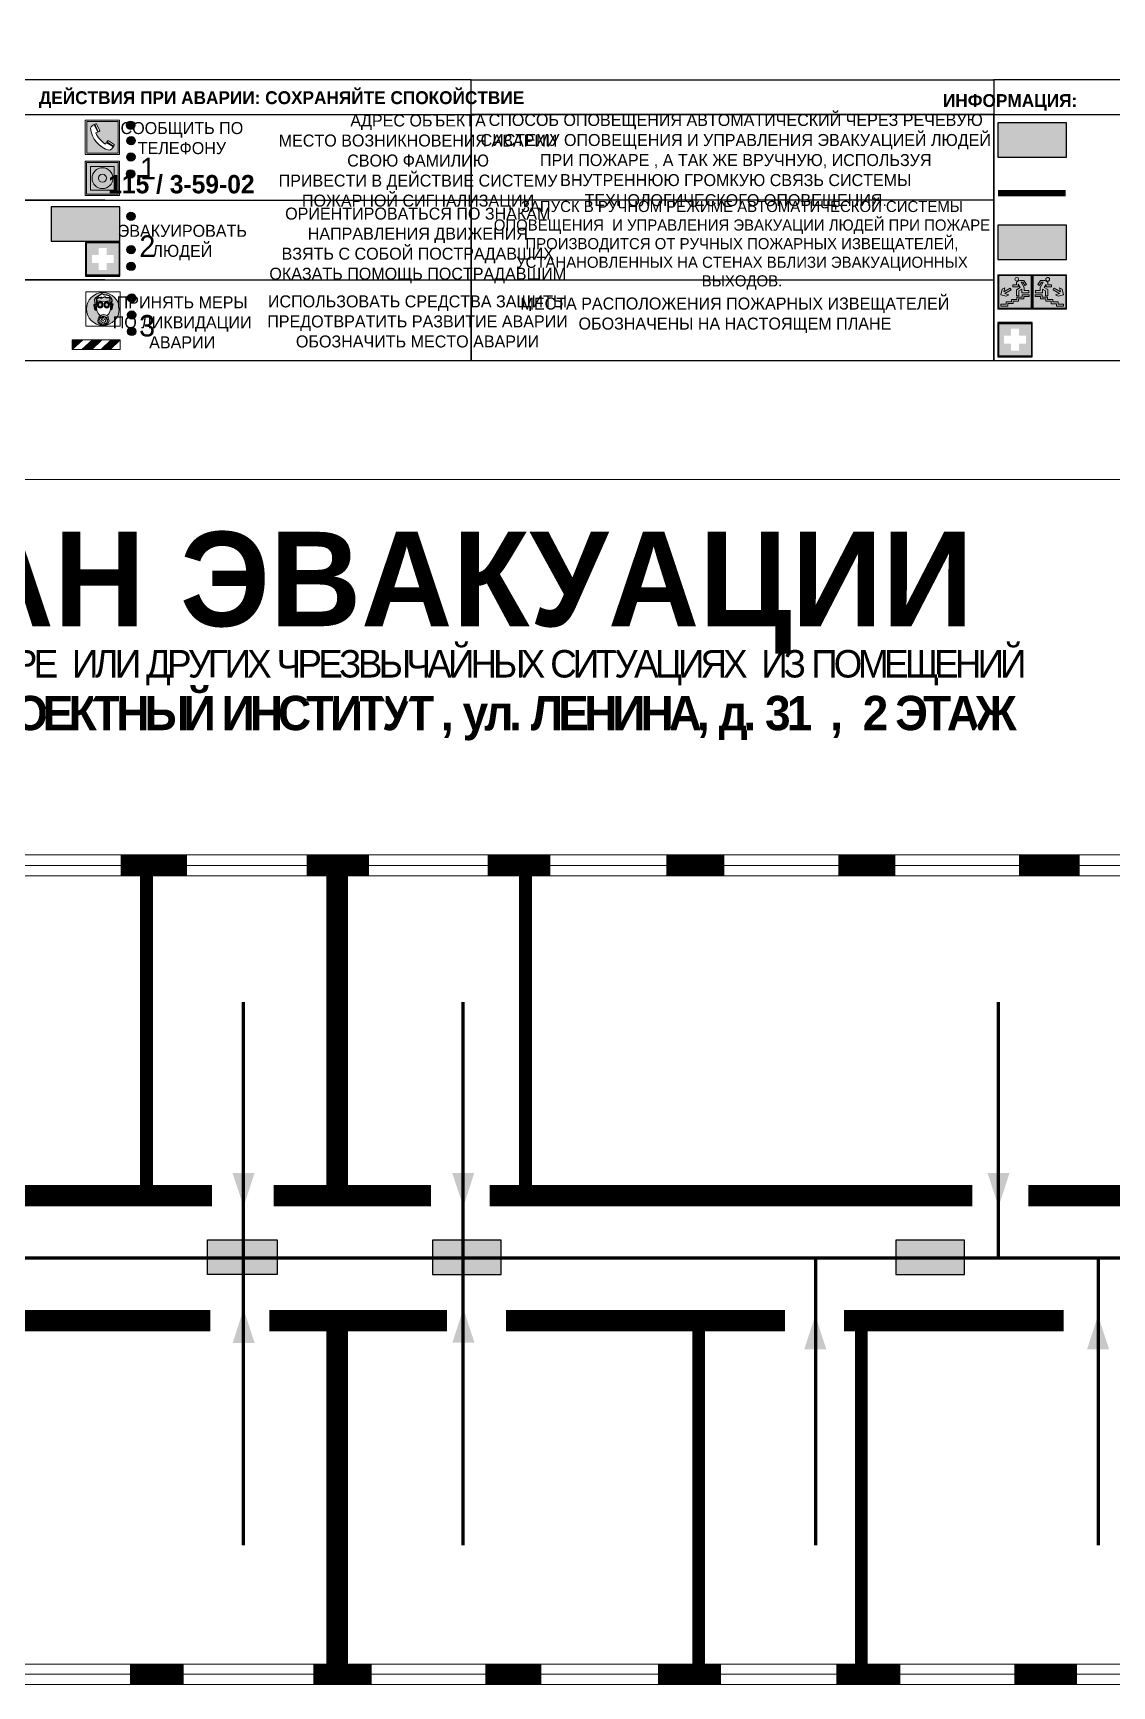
# Model space of a CAD drawing. Header units: millimetres. Extents: x 13114 to 67229, y 22859 to 38520.
# Drawn here: x 25800.1 to 26051.4, y 35669.5 to 36054.6 of the extents above; entities that cross this region are included whole.
import ezdxf

# ---------------------------------------------------------------- set-up
doc = ezdxf.new("R2010")
doc.units = ezdxf.units.MM
doc.layers.add('План_Штампы', color=7, linetype='Continuous')
doc.styles.add('обычный', font='arial.ttf')

# ---------------------------------------------------------------- blocks, each defined once
blk = doc.blocks.new('A$C32E8229D')
at = {"true_color": 0xffffff}
blk.add_hatch(color=7, dxfattribs=at).paths.add_polyline_path([(0, 0), (0, -8), (16, -8), (16, 0)])
h = blk.add_hatch(color=126)
h.paths.add_polyline_path([(0.2, -0.2), (15.8, -0.2), (15.8, -7.8), (0.2, -7.8)])
h.paths.add_polyline_path([(13.49, -2.05), (12.08, -2.05), (11.37, -2.63, 0.162397), (11.29, -2.84), (11.29, -3.63), (10.35, -3.63), (10.35, -4.05), (11.68, -4.05), (11.68, -3.48), (12.26, -4.28), (11.29, -5.1), (11.29, -6.78), (11.85, -6.78), (11.85, -5.44), (12.8, -4.64), (12.8, -5.94), (14.46, -5.94), (14.46, -5.39), (13.45, -5.39), (13.45, -3.97), (12.46, -2.59), (13.15, -2.59), (13.69, -3.34), (14.18, -3)], flags=16)
h.paths.add_polyline_path([(10.74, -1.82, 1), (11.8, -1.82, 1)], flags=16)
h.paths.add_polyline_path([(9.39, -3.59), (5.99, -3.59), (6.56, -3.03), (5.91, -3.03), (5.1, -3.83), (5.91, -4.64), (6.56, -4.64), (5.99, -4.09), (9.39, -4.09)], flags=16)
h.paths.add_polyline_path([(4.29, -1.08), (1.72, -1.08), (1.72, -6.6), (4.29, -6.6)], flags=16)
at = {"color": 126}
blk.add_lwpolyline([(16, -8), (0, -8), (0, 0), (16, 0)], close=True, dxfattribs=at)
blk = doc.blocks.new('A$C38D26F80')
h = blk.add_hatch(color=5)
h.dxf.hatch_style = 1
h.paths.add_polyline_path([(-8.77, -4.48, 1), (-0.19, -4.48, 1)])
h.paths.add_polyline_path([(-6.75, -3.58), (-6.75, -3.31), (-6.62, -3.22), (-6.5, -3.22), (-6.42, -3.3), (-6.39, -3.28), (-6.59, -2.23), (-6.59, -2.01), (-6.38, -1.58), (-4.76, -0.4), (-4.13, -0.79, -0.362848), (-2.1, -2.1, -0.201049), (-2.17, -2.48, 0.085434), (-2.26, -3.13), (-1.9, -3.16), (-2.25, -4.7), (-2.4, -4.59), (-2.43, -4.34), (-2.36, -4.34), (-2.14, -3.34), (-2.47, -3.42), (-2.58, -1.95), (-2.77, -1.58), (-3.58, -1.52), (-3.92, -1.26), (-5.05, -1.73), (-4.87, -1.39), (-5.41, -1.6), (-5.41, -1.46), (-6.13, -1.87), (-6.18, -3.5), (-6.56, -3.47), (-6.37, -4.59), (-6.16, -4.43), (-6.16, -4.66), (-6.36, -4.79), (-6.37, -4.8), (-6.51, -4.76)], flags=16)
h.paths.add_polyline_path([(-6.51, -4.76), (-6.36, -4.79), (-6.37, -4.8)], flags=0)
h.paths.add_polyline_path([(-5.92, -2.34, 0.089508), (-2.67, -2.35), (-2.48, -3.88, -0.268602), (-3.4, -6.18, 0.262449), (-5.2, -6.18, -0.268602), (-6.11, -3.88)], flags=16)
edge = h.paths.add_edge_path(flags=16)
edge.add_ellipse((-5.19, -3.41), major_axis=(0, 0.842), ratio=0.848992, start_angle=0, end_angle=360)
edge = h.paths.add_edge_path(flags=0)
edge.add_ellipse((-5.19, -3.39), major_axis=(0, 0.665), ratio=0.853798, start_angle=0, end_angle=360)
edge = h.paths.add_edge_path(flags=0)
edge.add_ellipse((-5.19, -3.4), major_axis=(0, 0.528), ratio=0.864094, start_angle=0, end_angle=360)
edge = h.paths.add_edge_path(flags=16)
edge.add_ellipse((-3.47, -3.4), major_axis=(0, 0.842), ratio=0.848992, start_angle=0, end_angle=360)
h.paths.add_polyline_path([(-3.13, -6.45), (-3.13, -6.84, 0.383174), (-5.57, -6.85), (-5.57, -6.49, -0.369952)], flags=16)
edge = h.paths.add_edge_path(flags=0)
edge.add_ellipse((-3.47, -3.39), major_axis=(0, 0.665), ratio=0.853798, start_angle=0, end_angle=360)
edge = h.paths.add_edge_path(flags=0)
edge.add_ellipse((-3.47, -3.4), major_axis=(0, 0.528), ratio=0.864094, start_angle=0, end_angle=360)
edge = h.paths.add_edge_path(flags=16)
edge.add_ellipse((-4.34, -7.57), major_axis=(-1.48, 0), ratio=0.744955, start_angle=0, end_angle=360)
h.paths.add_polyline_path([(-5.01, -6.85, -1), (-5.15, -6.85, -1)], flags=0)
h.paths.add_polyline_path([(-5.33, -7.14, -1), (-5.47, -7.14, -1)], flags=0)
h.paths.add_polyline_path([(-4.61, -6.71, -1), (-4.74, -6.71, -1)], flags=16)
h.paths.add_polyline_path([(-5.43, -7.51, -1), (-5.57, -7.51, -1)], flags=0)
h.paths.add_polyline_path([(-4.26, -6.67, -1), (-4.4, -6.67, -1)], flags=16)
h.paths.add_polyline_path([(-4.74, -7.14, -1), (-4.88, -7.14, -1)], flags=0)
h.paths.add_polyline_path([(-4.93, -7.43, -1), (-5.07, -7.43, -1)], flags=0)
h.paths.add_polyline_path([(-4.41, -7.07, -1), (-4.54, -7.07, -1)], flags=0)
h.paths.add_polyline_path([(-5.33, -7.87, -1), (-5.46, -7.87, -1)], flags=0)
h.paths.add_polyline_path([(-3.8, -6.71, -1), (-3.94, -6.71, -1)], flags=16)
h.paths.add_polyline_path([(-4.85, -7.78, -1), (-4.98, -7.78, -1)], flags=0)
h.paths.add_polyline_path([(-3.96, -7.14, -1), (-4.1, -7.14, -1)], flags=0)
h.paths.add_polyline_path([(-4.33, -7.53, -1), (-4.47, -7.53, -1)], flags=0)
h.paths.add_polyline_path([(-5.09, -8.12, -1), (-5.23, -8.12, -1)], flags=0)
h.paths.add_polyline_path([(-3.5, -6.94, -1), (-3.64, -6.94, -1)], flags=0)
h.paths.add_polyline_path([(-4.54, -7.97, -1), (-4.68, -7.97, -1)], flags=0)
h.paths.add_polyline_path([(-3.66, -7.39, -1), (-3.8, -7.39, -1)], flags=0)
h.paths.add_polyline_path([(-4.73, -8.35, -1), (-4.86, -8.35, -1)], flags=0)
h.paths.add_polyline_path([(-4.09, -7.96, -1), (-4.23, -7.96, -1)], flags=0)
h.paths.add_polyline_path([(-3.77, -7.74, -1), (-3.91, -7.74, -1)], flags=0)
h.paths.add_polyline_path([(-3.22, -7.27, -1), (-3.35, -7.27, -1)], flags=0)
h.paths.add_polyline_path([(-4.34, -8.4, -1), (-4.47, -8.4, -1)], flags=0)
h.paths.add_polyline_path([(-3.16, -7.61, -1), (-3.3, -7.61, -1)], flags=0)
h.paths.add_polyline_path([(-3.9, -8.35, -1), (-4.04, -8.35, -1)], flags=0)
h.paths.add_polyline_path([(-3.32, -7.91, -1), (-3.46, -7.91, -1)], flags=0)
h.paths.add_polyline_path([(-3.55, -8.23, -1), (-3.69, -8.23, -1)], flags=0)
at = {"color": 5, "lineweight": 5}
for p, q in [((-4.48, 0), (-8.96, 0)), ((-8.96, 0), (-8.96, -4.48)), ((-4.48, 0), (0, 0)), ((0, 0), (0, -4.48)), ((-6.75, -3.31), (-6.62, -3.22)), ((-6.75, -3.58), (-6.75, -3.31)), ((-6.51, -4.76), (-6.75, -3.58)), ((-6.62, -3.22), (-6.5, -3.22)), ((-6.59, -2.01), (-6.38, -1.58)), ((-6.59, -2.23), (-6.59, -2.01)), ((-6.39, -3.28), (-6.59, -2.23)), ((-6.18, -3.5), (-6.56, -3.47)), ((-6.56, -3.47), (-6.37, -4.59)), ((-6.5, -3.22), (-6.42, -3.3)), ((-6.42, -3.3), (-6.39, -3.28)), ((-6.38, -1.58), (-4.76, -0.4)), ((-6.13, -1.87), (-6.18, -3.5)), ((-5.41, -1.46), (-6.13, -1.87)), ((-5.92, -2.34), (-6.11, -3.88)), ((-4.87, -1.39), (-5.41, -1.6)), ((-5.41, -1.6), (-5.41, -1.46)), ((-3.92, -1.26), (-5.05, -1.73)), ((-5.05, -1.73), (-4.87, -1.39)), ((-4.76, -0.4), (-4.13, -0.79)), ((-3.58, -1.52), (-3.92, -1.26)), ((-2.77, -1.58), (-3.58, -1.52)), ((-2.58, -1.95), (-2.77, -1.58)), ((-2.67, -2.34), (-2.48, -3.88)), ((-2.47, -3.42), (-2.58, -1.95)), ((-2.14, -3.34), (-2.47, -3.42)), ((-2.36, -4.34), (-2.14, -3.34)), ((-1.9, -3.16), (-2.26, -3.13)), ((-2.25, -4.7), (-1.9, -3.16)), ((-8.96, -8.96), (-8.96, -4.48)), ((-6.37, -4.8), (-6.51, -4.76)), ((-6.37, -4.59), (-6.16, -4.43)), ((-6.16, -4.66), (-6.37, -4.8)), ((-6.16, -4.43), (-6.16, -4.66)), ((-5.57, -6.49), (-5.57, -6.85)), ((-3.13, -6.45), (-3.13, -6.84)), ((-2.43, -4.34), (-2.4, -4.59)), ((-2.43, -4.34), (-2.36, -4.34)), ((-2.4, -4.59), (-2.25, -4.7)), ((0, -8.96), (0, -4.48)), ((-4.48, -8.96), (-8.96, -8.96)), ((-4.48, -8.96), (0, -8.96))]:
    blk.add_line(p, q, dxfattribs=at)
at = {"color": 5}
for p, q in [((-6.75, -3.31), (-6.62, -3.22)), ((-6.75, -3.58), (-6.75, -3.31)), ((-6.51, -4.76), (-6.75, -3.58)), ((-6.62, -3.22), (-6.5, -3.22)), ((-6.59, -2.01), (-6.38, -1.58)), ((-6.59, -2.23), (-6.59, -2.01)), ((-6.39, -3.28), (-6.59, -2.23)), ((-6.18, -3.5), (-6.56, -3.47)), ((-6.56, -3.47), (-6.37, -4.59)), ((-6.5, -3.22), (-6.42, -3.3)), ((-6.42, -3.3), (-6.39, -3.28)), ((-6.38, -1.58), (-4.76, -0.4)), ((-6.13, -1.87), (-6.18, -3.5)), ((-5.41, -1.46), (-6.13, -1.87)), ((-4.87, -1.39), (-5.41, -1.6)), ((-5.41, -1.6), (-5.41, -1.46)), ((-3.92, -1.26), (-5.05, -1.73)), ((-5.05, -1.73), (-4.87, -1.39)), ((-4.76, -0.4), (-4.13, -0.79)), ((-3.58, -1.52), (-3.92, -1.26)), ((-2.77, -1.58), (-3.58, -1.52)), ((-2.58, -1.95), (-2.77, -1.58)), ((-2.47, -3.42), (-2.58, -1.95)), ((-2.14, -3.34), (-2.47, -3.42)), ((-2.36, -4.34), (-2.14, -3.34)), ((-2.26, -3.13), (-1.9, -3.16)), ((-1.9, -3.16), (-2.25, -4.7)), ((-6.37, -4.8), (-6.51, -4.76)), ((-6.36, -4.79), (-6.51, -4.76)), ((-6.37, -4.59), (-6.16, -4.43)), ((-6.16, -4.66), (-6.37, -4.8)), ((-6.16, -4.66), (-6.36, -4.79)), ((-6.16, -4.43), (-6.16, -4.66)), ((-2.4, -4.59), (-2.43, -4.34)), ((-2.43, -4.34), (-2.36, -4.34)), ((-2.25, -4.7), (-2.4, -4.59))]:
    blk.add_line(p, q, dxfattribs=at)
at = {"color": 5, "lineweight": 5}
for centre, radius in [((-4.48, -4.48), 4.29), ((-5.5, -7.51), 0.0678), ((-5.4, -7.14), 0.0678), ((-5.4, -7.87), 0.0678), ((-5.16, -8.12), 0.0678), ((-5.08, -6.85), 0.0678), ((-5, -7.43), 0.0678), ((-4.91, -7.78), 0.0678), ((-4.81, -7.14), 0.0678), ((-4.79, -8.35), 0.0678), ((-4.67, -6.71), 0.0678), ((-4.61, -7.97), 0.0678), ((-4.47, -7.07), 0.0678), ((-4.4, -7.53), 0.0678), ((-4.4, -8.4), 0.0678), ((-4.33, -6.67), 0.0678), ((-4.16, -7.96), 0.0678), ((-4.03, -7.14), 0.0678), ((-3.97, -8.35), 0.0678), ((-3.87, -6.71), 0.0678), ((-3.84, -7.74), 0.0678), ((-3.73, -7.39), 0.0678), ((-3.62, -8.23), 0.0678), ((-3.57, -6.94), 0.0678), ((-3.39, -7.91), 0.0678), ((-3.28, -7.27), 0.0678), ((-3.23, -7.61), 0.0678)]:
    blk.add_circle(centre, radius, dxfattribs=at)
for centre, radius, start, end in [((-3.66, -4.24), 2.47, 171.573, 231.7124), ((-4.28, 6.66), 9.15, 259.6987, 280.1569), ((-4.93, -4.24), 2.47, 308.2876, 8.427), ((-0.47, -3.05), 1.79, 161.5846, 182.4584), ((-2.6, -2.2), 0.513, 326.4781, 11.7739), ((-4.33, -7.88), 1.87, 50.358, 131.5662), ((-4.34, -8.2), 1.82, 48.4943, 132.3565), ((-4.3, -7.78), 1.83, 60.5889, 119.4111)]:
    blk.add_arc(centre, radius, start, end, dxfattribs=at)
at = {"color": 5}
for centre, radius, start, end in [((-3.89, -2.66), 1.88, 17.387, 97.1599), ((-0.35, -3.07), 1.91, 162.2553, 181.7878), ((-2.6, -2.2), 0.511, 326.3906, 11.8614)]:
    blk.add_arc(centre, radius, start, end, dxfattribs=at)
at = {"color": 5, "lineweight": 5}
for centre, major_axis, ratio in [((-5.19, -3.41), (0, 0.842), 0.848992), ((-5.19, -3.39), (0, 0.665), 0.853798), ((-5.19, -3.4), (0, 0.528), 0.864094), ((-3.47, -3.4), (0, 0.842), 0.848992), ((-3.47, -3.39), (0, 0.665), 0.853798), ((-3.47, -3.4), (0, 0.528), 0.864094), ((-4.34, -7.57), (-1.48, 0), 0.744955)]:
    blk.add_ellipse(centre, major_axis=major_axis, ratio=ratio, dxfattribs=at)
blk = doc.blocks.new('A$C47DD6509')
at = {"lineweight": 5}
for points in [[(-8.69, 0), (-11.19, 0), (-11.19, -2.22)], [(-4.22, 0), (-6.45, 0), (-8.91, -2.22), (-6.61, -2.22)], [(0, 0), (-2.09, 0), (-4.36, -2.22), (-2.29, -2.22)]]:
    blk.add_hatch(color=242, dxfattribs=at).paths.add_polyline_path(points)
at = {"color": 242, "lineweight": 5}
for p, q in [((-11.19, -2.22), (-8.69, 0)), ((-11.19, -2.22), (-11.19, 0)), ((-11.19, 0), (-8.69, 0)), ((-11.19, 0), (0, 0)), ((-8.91, -2.22), (-6.45, 0)), ((-6.61, -2.22), (-4.22, 0)), ((-4.36, -2.22), (-2.09, 0)), ((-2.29, -2.22), (0, 0)), ((0, 0), (0, -2.22)), ((0, -2.22), (-11.19, -2.22))]:
    blk.add_line(p, q, dxfattribs=at)
blk = doc.blocks.new('A$C18900ED3')
h = blk.add_hatch(color=126)
h.paths.add_polyline_path([(-0.18, -0.18), (-7.02, -0.18), (-7.02, -7.02), (-0.18, -7.02)])
h.paths.add_polyline_path([(-5.89, -4.46), (-5.89, -2.77), (-4.46, -2.77), (-4.46, -1.31), (-2.77, -1.31), (-2.77, -2.77), (-1.33, -2.77), (-1.33, -4.46), (-2.77, -4.46), (-2.77, -5.89), (-4.46, -5.89), (-4.46, -4.46)], flags=16)
at = {"color": 126}
for p, q in [((-7.2, 0), (-7.2, -7.2)), ((0, 0), (-7.2, 0)), ((0, -7.2), (0, 0)), ((-7.02, -7.02), (-7.02, -0.18)), ((-7.02, -0.18), (-0.18, -0.18)), ((-0.18, -0.18), (-0.18, -7.02)), ((-7.2, -7.2), (0, -7.2)), ((-0.18, -7.02), (-7.02, -7.02))]:
    blk.add_line(p, q, dxfattribs=at)
blk = doc.blocks.new('A$C456E1F9C')
at = {"lineweight": 5}
h = blk.add_hatch(color=242, dxfattribs=at)
h.paths.add_polyline_path([(0.51, -1.47), (0.51, -13.26), (12.29, -13.26), (12.29, -1.47)])
h.paths.add_polyline_path([(5.42, -4.95, -0.254479), (4.78, -5.4), (3.52, -2.53, -0.209735), (4.23, -2.4)], flags=16)
h.paths.add_polyline_path([(8.53, -8.6), (10.87, -10.17), (10.54, -10.76), (8.03, -9.13, -0.192251)], flags=16)
h.paths.add_polyline_path([(4.61, -5.49, 0.005518), (3.87, -5.72, 0.128647), (7.49, -10.01, 0.00809), (7.83, -9.33), (10.47, -10.97, -0.16736), (8.99, -12.25, -0.327862), (1.95, -3.95, -0.166952), (3.36, -2.62)], flags=16)
at = {"color": 242, "lineweight": 5}
for p, q in [((0, -13.77), (0, -0.97)), ((12.8, -0.97), (0, -0.97)), ((4.61, -5.49), (3.36, -2.62)), ((3.52, -2.53), (4.78, -5.4)), ((4.23, -2.4), (5.42, -4.95)), ((12.8, -13.77), (12.8, -0.97)), ((7.83, -9.33), (10.47, -10.97)), ((8.03, -9.13), (10.54, -10.76)), ((10.81, -10.12), (8.53, -8.6)), ((10.54, -10.76), (10.8, -10.3)), ((10.8, -10.3), (10.81, -10.12)), ((0, -13.77), (12.8, -13.77))]:
    blk.add_line(p, q, dxfattribs=at)
blk.add_lwpolyline([(0.51, -1.47), (12.29, -1.47), (12.29, -13.26), (0.51, -13.26)], close=True, dxfattribs=at)
for centre, radius, start, end in [((4.59, -5.34), 2.99, 114.28453, 152.19739), ((11.12, -3.31), 9.19, 183.99153, 256.60086), ((4.02, -3.27), 0.891, 76.32839, 123.70924), ((14.98, -39.1), 35.17, 107.14873, 108.41345), ((13.86, -0.94), 11.08, 205.55365, 234.87622), ((4.68, -4.59), 0.824, 276.9621, 334.07228), ((-13.31, 0.8), 23.44, 332.54871, 334.40268), ((8.94, -9.5), 0.989, 114.40924, 157.93883), ((7.87, -9.46), 3, 291.92908, 329.9329)]:
    blk.add_arc(centre, radius, start, end, dxfattribs=at)
blk = doc.blocks.new('A$C54414219')
at = {"true_color": 0xffffff}
h = blk.add_hatch(color=7, dxfattribs=at)
h.paths.add_polyline_path([(2.39, -9.45), (2.39, -18.3), (11.23, -18.3), (11.23, -9.45)], flags=0)
h.paths.add_polyline_path([(10.71, -13.87, -1), (2.92, -13.87, -1)], flags=0)
h.paths.add_polyline_path([(8.3, -13.87, -1), (5.33, -13.87, -1)], flags=0)
h.paths.add_polyline_path([(0.41, -7.47), (0.41, -20.27), (13.21, -20.27), (13.21, -7.47)])
h.paths.add_polyline_path([(0.92, -19.77), (12.71, -19.77), (12.71, -7.98), (0.92, -7.98)], flags=16)
h.paths.add_polyline_path([(11.23, -9.45), (11.23, -18.3), (2.39, -18.3), (2.39, -9.45)], flags=0)
at = {"lineweight": 5}
h = blk.add_hatch(color=242, dxfattribs=at)
h.paths.add_polyline_path([(12.71, -7.98), (0.92, -7.98), (0.92, -19.77), (12.71, -19.77)])
h.paths.add_polyline_path([(11.23, -18.3), (2.39, -18.3), (2.39, -9.45), (11.23, -9.45)], flags=16)
h.paths.add_polyline_path([(10.71, -13.87, -1), (2.92, -13.87, -1)], flags=0)
h.paths.add_polyline_path([(8.3, -13.87, -1), (5.33, -13.87, -1)], flags=0)
at = {"true_color": 0xffffff}
h = blk.add_hatch(color=7, dxfattribs=at)
h.paths.add_polyline_path([(2.39, -9.45), (2.39, -18.3), (11.23, -18.3), (11.23, -9.45)])
h.paths.add_polyline_path([(10.71, -13.87, -1), (2.92, -13.87, -1)], flags=16)
h.paths.add_polyline_path([(8.3, -13.87, -1), (5.33, -13.87, -1)], flags=0)
at = {"lineweight": 5}
h = blk.add_hatch(color=242, dxfattribs=at)
h.paths.add_polyline_path([(2.92, -13.87, 1), (10.71, -13.87, 1)])
h.paths.add_polyline_path([(8.3, -13.87, -1), (5.33, -13.87, -1)], flags=16)
at = {"color": 242, "lineweight": 5}
for p, q in [((0.41, -20.27), (0.41, -7.47)), ((0.41, -7.47), (13.21, -7.47)), ((0.41, -7.47), (13.21, -7.47)), ((13.21, -20.27), (13.21, -7.47)), ((0.41, -20.27), (13.21, -20.27))]:
    blk.add_line(p, q, dxfattribs=at)
for points in [[(0.92, -7.98), (12.71, -7.98), (12.71, -19.77), (0.92, -19.77)], [(2.39, -9.45), (11.23, -9.45), (11.23, -18.3), (2.39, -18.3)]]:
    blk.add_lwpolyline(points, close=True, dxfattribs=at)
for radius in [3.89, 1.49]:
    blk.add_circle((6.81, -13.87), radius, dxfattribs=at)
blk = doc.blocks.new('A$C7B4425F7')
at = {"true_color": 0xffffff}
blk.add_hatch(color=7, dxfattribs=at).paths.add_polyline_path([(0, 0), (-16, 0), (-16, -8), (0, -8)])
h = blk.add_hatch(color=126)
h.paths.add_polyline_path([(-0.2, -0.2), (-15.8, -0.2), (-15.8, -7.8), (-0.2, -7.8)])
h.paths.add_polyline_path([(-11.76, -2.03), (-11.76, -3.66), (-11.17, -3.66, -0.568275), (-11.17, -6.18), (-12.58, -6.18), (-12.58, -2.03)], flags=16)
h.paths.add_polyline_path([(-13.33, -4.12, -0.495768), (-13.59, -6.18), (-15.03, -6.18), (-15.03, -2.03), (-13.59, -2.03, -0.487973)], flags=16)
h.paths.add_polyline_path([(-10.25, -2.03), (-9.48, -2.03), (-9.48, -6.18), (-10.25, -6.18)], flags=16)
h.paths.add_polyline_path([(-13.84, -3.69), (-14.24, -3.69), (-14.24, -3.03), (-13.9, -3.03, -0.692621)], flags=0)
h.paths.add_polyline_path([(-9.15, -2.03), (-8.4, -2.03), (-8.04, -3.07), (-7.68, -2.03), (-6.93, -2.03), (-7.64, -4.1), (-6.93, -6.18), (-7.68, -6.18), (-8.04, -5.14), (-8.4, -6.18), (-9.15, -6.18), (-8.44, -4.1)], flags=16)
h.paths.add_polyline_path([(-11.76, -4.46), (-11.42, -4.46, -0.692621), (-11.36, -5.12), (-11.76, -5.12)], flags=0)
h.paths.add_polyline_path([(-13.9, -5.2), (-14.24, -5.2), (-14.24, -4.55), (-13.84, -4.55, -0.708038)], flags=0)
edge = h.paths.add_edge_path(flags=16)
edge.add_ellipse((-5.51, -4.08), major_axis=(0, 2.05), ratio=0.586184, start_angle=0, end_angle=360)
edge = h.paths.add_edge_path(flags=0)
edge.add_ellipse((-5.51, -4.08), major_axis=(0, 1.14), ratio=0.454828, start_angle=0, end_angle=360)
h.paths.add_polyline_path([(-4.13, -4.96, 0.377264), (-3.48, -4.52, 0.0555), (-3.16, -2.03), (-1.66, -2.03), (-1.66, -4.96), (-0.96, -4.96), (-0.96, -7.01), (-1.75, -7.01), (-1.75, -6.18), (-3.3, -6.18), (-3.3, -7.02), (-4.13, -7.02)], flags=16)
h.paths.add_polyline_path([(-2.73, -2.91), (-2.28, -2.91), (-2.28, -4.96), (-3.05, -4.96, 0.079136)], flags=0)
at = {"color": 126}
blk.add_lwpolyline([(-16, -8), (0, -8), (0, 0), (-16, 0)], close=True, dxfattribs=at)
blk = doc.blocks.new('вниз 3')
at = {"lineweight": 0, "true_color": 0xffffff}
h = blk.add_hatch(color=7, dxfattribs=at)
h.dxf.hatch_style = 1
h.paths.add_polyline_path([(40997.5, -4475.69), (40997.25, -4475.28), (40995.76, -4476.15), (40995.97, -4475.23), (40995.39, -4475.56), (40995.05, -4476.83), (40996.33, -4477.17), (40996.91, -4476.83), (40996, -4476.55)], flags=0)
h.paths.add_polyline_path([(40999.81, -4473.95), (41000.22, -4473.95), (41000.64, -4474.67), (41001.03, -4474.43), (41000.46, -4473.49), (41000.42, -4473.49), (40999.43, -4473.49), (40998.68, -4473.92), (40998.68, -4474.57), (40997.88, -4474.57), (40997.88, -4475), (40999.14, -4475), (40999.14, -4474.43), (40999.14, -4474.38), (40999.59, -4475.15), (40998.72, -4475.67), (40998.72, -4477.06), (40999.24, -4477.06), (40999.24, -4475.96), (40999.95, -4475.56), (40999.95, -4476.43), (41001.61, -4476.43), (41001.61, -4475.88), (41000.47, -4475.88), (41000.47, -4475.12)], flags=0)
h.paths.add_polyline_path([(40999.2, -4473.24, 1), (40998.35, -4473.24, 1)], flags=0)
h.paths.add_polyline_path([(41000.46, -4477.26), (41001.69, -4477.26), (41001.69, -4476.84), (41000.03, -4476.84), (41000.03, -4477.39), (40998.78, -4477.39), (40998.78, -4477.95), (40997.53, -4477.95), (40997.53, -4478.5), (40996.29, -4478.5), (40996.29, -4479.06), (40995.05, -4479.06), (40995.05, -4479.48), (40995.29, -4479.48), (40996.72, -4479.48), (40996.72, -4478.92), (40997.97, -4478.92), (40997.97, -4478.36), (40999.2, -4478.36), (40999.2, -4477.81), (41000.46, -4477.81)], flags=0)
h.paths.add_polyline_path([(41002.37, -4472.17), (40994.37, -4472.17), (40994.37, -4480.17), (41002.37, -4480.17)])
h.paths.add_polyline_path([(41002.16, -4479.96), (40994.57, -4479.96), (40994.57, -4472.37), (41002.16, -4472.37)], flags=16)
h.paths.add_polyline_path([(41001.61, -4475.88), (41001.61, -4476.43), (40999.95, -4476.43), (40999.95, -4475.56), (40999.24, -4475.96), (40999.24, -4477.06), (40998.72, -4477.06), (40998.72, -4475.67), (40999.59, -4475.15), (40999.14, -4474.38), (40999.14, -4474.43), (40999.14, -4475), (40997.88, -4475), (40997.88, -4474.57), (40998.68, -4474.57), (40998.68, -4473.92), (40999.43, -4473.49), (41000.42, -4473.49), (41000.46, -4473.49), (41001.03, -4474.43), (41000.64, -4474.67), (41000.22, -4473.95), (40999.81, -4473.95), (41000.47, -4475.12), (41000.47, -4475.88)], flags=0)
h.paths.add_polyline_path([(41001.69, -4476.84), (41001.69, -4477.26), (41000.46, -4477.26), (41000.46, -4477.81), (40999.2, -4477.81), (40999.2, -4478.36), (40997.97, -4478.36), (40997.97, -4478.92), (40996.72, -4478.92), (40996.72, -4479.48), (40995.05, -4479.48), (40995.05, -4479.06), (40996.29, -4479.06), (40996.29, -4478.5), (40997.53, -4478.5), (40997.53, -4477.95), (40998.78, -4477.95), (40998.78, -4477.39), (41000.03, -4477.39), (41000.03, -4476.84)], flags=0)
h.paths.add_polyline_path([(40998.35, -4473.24, -1), (40999.2, -4473.24, -1)], flags=0)
h.paths.add_polyline_path([(40997.5, -4475.69), (40996, -4476.55), (40996.91, -4476.83), (40996.33, -4477.17), (40995.05, -4476.83), (40995.39, -4475.56), (40995.97, -4475.23), (40995.76, -4476.15), (40997.25, -4475.28)], flags=0)
at = {"lineweight": 0}
h = blk.add_hatch(color=126, dxfattribs=at)
h.dxf.hatch_style = 1
h.paths.add_polyline_path([(41002.16, -4472.37), (40994.57, -4472.37), (40994.57, -4479.96), (41002.16, -4479.96)])
h.paths.add_polyline_path([(40995.97, -4475.23), (40995.76, -4476.15), (40997.25, -4475.28), (40997.5, -4475.69), (40996, -4476.55), (40996.91, -4476.83), (40996.33, -4477.17), (40995.05, -4476.83), (40995.39, -4475.56)], flags=16)
h.paths.add_polyline_path([(40997.88, -4474.57), (40998.68, -4474.57), (40998.68, -4473.92), (40999.43, -4473.49), (41000.42, -4473.49), (41000.46, -4473.49), (41001.03, -4474.43), (41000.64, -4474.67), (41000.22, -4473.95), (40999.81, -4473.95), (41000.47, -4475.12), (41000.47, -4475.88), (41001.61, -4475.88), (41001.61, -4476.43), (40999.95, -4476.43), (40999.95, -4475.56), (40999.24, -4475.96), (40999.24, -4477.06), (40998.72, -4477.06), (40998.72, -4475.67), (40999.59, -4475.15), (40999.14, -4474.38), (40999.14, -4474.43), (40999.14, -4475), (40997.88, -4475)], flags=16)
h.paths.add_polyline_path([(40998.35, -4473.24, -1), (40999.2, -4473.24, -1)], flags=16)
h.paths.add_polyline_path([(40997.53, -4477.95), (40998.78, -4477.95), (40998.78, -4477.39), (41000.03, -4477.39), (41000.03, -4476.84), (41001.69, -4476.84), (41001.69, -4477.26), (41000.46, -4477.26), (41000.46, -4477.81), (40999.2, -4477.81), (40999.2, -4478.36), (40997.97, -4478.36), (40997.97, -4478.92), (40996.72, -4478.92), (40996.72, -4479.48), (40995.05, -4479.48), (40995.05, -4479.06), (40996.29, -4479.06), (40996.29, -4478.5), (40997.53, -4478.5)], flags=16)
at = {"lineweight": 0, "true_color": 0xffffff}
h = blk.add_hatch(color=7, dxfattribs=at)
h.dxf.hatch_style = 1
h.paths.add_polyline_path([(40999.2, -4473.24, 1), (40998.35, -4473.24, 1)])
h.paths.add_polyline_path([(40999.81, -4473.95), (41000.22, -4473.95), (41000.64, -4474.67), (41001.03, -4474.43), (41000.46, -4473.49), (41000.42, -4473.49), (40999.43, -4473.49), (40998.68, -4473.92), (40998.68, -4474.57), (40997.88, -4474.57), (40997.88, -4475), (40999.14, -4475), (40999.14, -4474.43), (40999.14, -4474.38), (40999.59, -4475.15), (40998.72, -4475.67), (40998.72, -4477.06), (40999.24, -4477.06), (40999.24, -4475.96), (40999.95, -4475.56), (40999.95, -4476.43), (41001.61, -4476.43), (41001.61, -4475.88), (41000.47, -4475.88), (41000.47, -4475.12)])
h.paths.add_polyline_path([(40999.2, -4477.81), (41000.46, -4477.81), (41000.46, -4477.26), (41001.69, -4477.26), (41001.69, -4476.84), (41000.03, -4476.84), (41000.03, -4477.39), (40998.78, -4477.39), (40998.78, -4477.95), (40997.53, -4477.95), (40997.53, -4478.5), (40996.29, -4478.5), (40996.29, -4479.06), (40995.05, -4479.06), (40995.05, -4479.48), (40995.29, -4479.48), (40996.72, -4479.48), (40996.72, -4478.92), (40997.97, -4478.92), (40997.97, -4478.36), (40999.2, -4478.36)])
h.paths.add_polyline_path([(40997.5, -4475.69), (40997.25, -4475.28), (40995.76, -4476.15), (40995.97, -4475.23), (40995.39, -4475.56), (40995.05, -4476.83), (40996.33, -4477.17), (40996.91, -4476.83), (40996, -4476.55)])
at = {"color": 126, "lineweight": 0}
for points in [[(40994.37, -4472.17), (41002.37, -4472.17), (41002.37, -4480.17), (40994.37, -4480.17)], [(40994.57, -4472.37), (41002.16, -4472.37), (41002.16, -4479.96), (40994.57, -4479.96)]]:
    blk.add_lwpolyline(points, close=True, dxfattribs=at)
for points in [[(40999.14, -4474.43), (40999.14, -4475), (40997.88, -4475), (40997.88, -4474.57), (40998.68, -4474.57), (40998.68, -4473.92), (40999.43, -4473.49), (41000.42, -4473.49), (41000.46, -4473.49), (41001.03, -4474.43), (41000.64, -4474.67), (41000.22, -4473.95), (40999.81, -4473.95), (41000.47, -4475.12), (41000.47, -4475.88), (41001.61, -4475.88), (41001.61, -4476.43), (40999.95, -4476.43), (40999.95, -4475.56), (40999.24, -4475.96), (40999.24, -4477.06), (40998.72, -4477.06), (40998.72, -4475.67), (40999.59, -4475.15), (40999.14, -4474.38), (40999.14, -4474.43)], [(40995.05, -4476.83), (40995.39, -4475.56), (40995.97, -4475.23), (40995.76, -4476.15), (40997.25, -4475.28), (40997.5, -4475.69), (40996, -4476.55), (40996.91, -4476.83), (40996.33, -4477.17), (40995.05, -4476.83)], [(40995.29, -4479.48), (40995.05, -4479.48), (40995.05, -4479.06), (40996.29, -4479.06), (40996.29, -4478.5), (40997.53, -4478.5), (40997.53, -4477.95), (40998.78, -4477.95), (40998.78, -4477.39), (41000.03, -4477.39), (41000.03, -4476.84), (41001.69, -4476.84), (41001.69, -4477.26), (41000.46, -4477.26), (41000.46, -4477.81), (40999.2, -4477.81), (40999.2, -4478.36), (40997.97, -4478.36), (40997.97, -4478.92), (40996.72, -4478.92), (40996.72, -4479.48), (40995.05, -4479.48)]]:
    blk.add_lwpolyline(points, dxfattribs=at)
blk.add_circle((40998.77, -4473.24), 0.426, dxfattribs=at)
blk = doc.blocks.new('вниз')
at = {"lineweight": 0, "true_color": 0xffffff}
h = blk.add_hatch(color=7, dxfattribs=at)
h.dxf.hatch_style = 1
h.paths.add_polyline_path([(40994.51, -4472.22), (40986.51, -4472.22), (40986.51, -4480.22), (40994.51, -4480.22)])
h.paths.add_polyline_path([(40994.31, -4472.42), (40994.31, -4480.01), (40986.71, -4480.01), (40986.71, -4472.42)], flags=16)
h.paths.add_polyline_path([(40988.43, -4473.53), (40989.43, -4473.53), (40990.19, -4473.96), (40990.19, -4474.6), (40991, -4474.6), (40991, -4475.06), (40989.73, -4475.06), (40989.73, -4474.46), (40989.3, -4475.18), (40990.17, -4475.7), (40990.17, -4477.11), (40989.63, -4477.11), (40989.63, -4476.01), (40988.94, -4475.59), (40988.94, -4476.46), (40988.94, -4476.46), (40987.47, -4476.46), (40987.26, -4476.46), (40987.26, -4475.92), (40988.4, -4475.92), (40988.4, -4475.2), (40989.1, -4473.99), (40988.66, -4473.99), (40988.24, -4474.7), (40987.86, -4474.47), (40988.41, -4473.56)], flags=0)
h.paths.add_polyline_path([(40990.55, -4473.29, -1), (40989.69, -4473.29, -1)], flags=0)
h.paths.add_polyline_path([(40988.85, -4476.89), (40988.85, -4477.43), (40990.1, -4477.43), (40990.1, -4477.99), (40991.34, -4477.99), (40991.34, -4478.54), (40992.59, -4478.54), (40992.59, -4479.09), (40993.83, -4479.09), (40993.83, -4479.52), (40992.17, -4479.52), (40992.17, -4478.97), (40990.91, -4478.97), (40990.91, -4478.41), (40989.68, -4478.41), (40989.68, -4477.86), (40988.43, -4477.86), (40988.43, -4477.31), (40987.6, -4477.31), (40987.18, -4477.31), (40987.18, -4476.89)], flags=0)
h.paths.add_polyline_path([(40991.61, -4475.33), (40993.12, -4476.2), (40992.9, -4475.27), (40993.48, -4475.6), (40993.83, -4476.88), (40992.56, -4477.22), (40991.97, -4476.88), (40992.9, -4476.61), (40991.38, -4475.74), (40991.58, -4475.39)], flags=0)
h.paths.add_polyline_path([(40990.19, -4473.96), (40989.43, -4473.53), (40988.43, -4473.53), (40988.41, -4473.56), (40987.86, -4474.47), (40988.24, -4474.7), (40988.66, -4473.99), (40989.1, -4473.99), (40988.4, -4475.2), (40988.4, -4475.92), (40987.26, -4475.92), (40987.26, -4476.46), (40987.47, -4476.46), (40988.94, -4476.46), (40988.94, -4476.27), (40988.94, -4475.59), (40989.63, -4476.01), (40989.63, -4477.11), (40990.17, -4477.11), (40990.17, -4475.7), (40989.3, -4475.18), (40989.73, -4474.46), (40989.73, -4475.06), (40991, -4475.06), (40991, -4474.6), (40990.19, -4474.6)], flags=0)
h.paths.add_polyline_path([(40990.55, -4473.29, 1), (40989.69, -4473.29, 1)], flags=0)
h.paths.add_polyline_path([(40991.61, -4475.33), (40991.58, -4475.39), (40991.38, -4475.74), (40992.9, -4476.61), (40991.97, -4476.88), (40992.56, -4477.22), (40993.83, -4476.88), (40993.48, -4475.6), (40992.9, -4475.27), (40993.12, -4476.2)], flags=0)
h.paths.add_polyline_path([(40990.1, -4477.43), (40988.85, -4477.43), (40988.85, -4476.89), (40987.18, -4476.89), (40987.18, -4477.31), (40987.6, -4477.31), (40988.43, -4477.31), (40988.43, -4477.86), (40989.68, -4477.86), (40989.68, -4478.41), (40990.91, -4478.41), (40990.91, -4478.97), (40992.17, -4478.97), (40992.17, -4479.52), (40993.83, -4479.52), (40993.83, -4479.09), (40992.59, -4479.09), (40992.59, -4478.54), (40991.34, -4478.54), (40991.34, -4477.99), (40990.1, -4477.99)], flags=0)
at = {"lineweight": 0}
h = blk.add_hatch(color=126, dxfattribs=at)
h.dxf.hatch_style = 1
h.paths.add_polyline_path([(40994.31, -4472.42), (40986.71, -4472.42), (40986.71, -4480.01), (40994.31, -4480.01)])
h.paths.add_polyline_path([(40988.43, -4473.53), (40989.43, -4473.53), (40990.19, -4473.96), (40990.19, -4474.6), (40991, -4474.6), (40991, -4475.06), (40989.73, -4475.06), (40989.73, -4474.46), (40989.3, -4475.18), (40990.17, -4475.7), (40990.17, -4477.11), (40989.63, -4477.11), (40989.63, -4476.01), (40988.94, -4475.59), (40988.94, -4476.46), (40988.94, -4476.46), (40987.47, -4476.46), (40987.26, -4476.46), (40987.26, -4475.92), (40988.4, -4475.92), (40988.4, -4475.2), (40989.1, -4473.99), (40988.66, -4473.99), (40988.24, -4474.7), (40987.86, -4474.47), (40988.41, -4473.56)], flags=16)
h.paths.add_polyline_path([(40990.55, -4473.29, -1), (40989.69, -4473.29, -1)], flags=16)
h.paths.add_polyline_path([(40988.85, -4476.89), (40988.85, -4477.43), (40990.1, -4477.43), (40990.1, -4477.99), (40991.34, -4477.99), (40991.34, -4478.54), (40992.59, -4478.54), (40992.59, -4479.09), (40993.83, -4479.09), (40993.83, -4479.52), (40992.17, -4479.52), (40992.17, -4478.97), (40990.91, -4478.97), (40990.91, -4478.41), (40989.68, -4478.41), (40989.68, -4477.86), (40988.43, -4477.86), (40988.43, -4477.31), (40987.6, -4477.31), (40987.18, -4477.31), (40987.18, -4476.89)], flags=16)
h.paths.add_polyline_path([(40991.61, -4475.33), (40993.12, -4476.2), (40992.9, -4475.27), (40993.48, -4475.6), (40993.83, -4476.88), (40992.56, -4477.22), (40991.97, -4476.88), (40992.9, -4476.61), (40991.38, -4475.74), (40991.58, -4475.39)], flags=16)
at = {"lineweight": 0, "true_color": 0xffffff}
h = blk.add_hatch(color=7, dxfattribs=at)
h.dxf.hatch_style = 1
h.paths.add_polyline_path([(40989.73, -4474.46), (40989.73, -4475.06), (40991, -4475.06), (40991, -4474.6), (40990.19, -4474.6), (40990.19, -4473.96), (40989.43, -4473.53), (40988.43, -4473.53), (40988.41, -4473.56), (40987.86, -4474.47), (40988.24, -4474.7), (40988.66, -4473.99), (40989.1, -4473.99), (40988.4, -4475.2), (40988.4, -4475.92), (40987.26, -4475.92), (40987.26, -4476.46), (40987.47, -4476.46), (40988.94, -4476.46), (40988.94, -4475.59), (40989.63, -4476.01), (40989.63, -4477.11), (40990.17, -4477.11), (40990.17, -4475.7), (40989.3, -4475.18)])
h.paths.add_polyline_path([(40989.69, -4473.29, 1), (40990.55, -4473.29, 1)])
h.paths.add_polyline_path([(40991.61, -4475.33), (40991.58, -4475.39), (40991.38, -4475.74), (40992.9, -4476.61), (40991.97, -4476.88), (40992.56, -4477.22), (40993.83, -4476.88), (40993.48, -4475.6), (40992.9, -4475.27), (40993.12, -4476.2)])
h.paths.add_polyline_path([(40990.1, -4477.43), (40988.85, -4477.43), (40988.85, -4476.89), (40987.18, -4476.89), (40987.18, -4477.31), (40987.6, -4477.31), (40988.43, -4477.31), (40988.43, -4477.86), (40989.68, -4477.86), (40989.68, -4478.41), (40990.91, -4478.41), (40990.91, -4478.97), (40992.17, -4478.97), (40992.17, -4479.52), (40993.83, -4479.52), (40993.83, -4479.09), (40992.59, -4479.09), (40992.59, -4478.54), (40991.34, -4478.54), (40991.34, -4477.99), (40990.1, -4477.99)])
at = {"color": 126, "lineweight": 0}
for points in [[(40986.51, -4472.22), (40994.51, -4472.22), (40994.51, -4480.22), (40986.51, -4480.22)], [(40986.71, -4472.42), (40994.31, -4472.42), (40994.31, -4480.01), (40986.71, -4480.01)]]:
    blk.add_lwpolyline(points, close=True, dxfattribs=at)
for points in [[(40987.47, -4476.46), (40987.26, -4476.46), (40987.26, -4475.92), (40988.4, -4475.92), (40988.4, -4475.2), (40989.1, -4473.99), (40988.66, -4473.99), (40988.24, -4474.7), (40987.86, -4474.47), (40988.41, -4473.56), (40988.43, -4473.53), (40989.43, -4473.53), (40990.19, -4473.96), (40990.19, -4474.6), (40991, -4474.6), (40991, -4475.06), (40989.73, -4475.06), (40989.73, -4474.46), (40989.3, -4475.18), (40990.17, -4475.7), (40990.17, -4477.11), (40989.63, -4477.11), (40989.63, -4476.01), (40988.94, -4475.59), (40988.94, -4476.46)], [(40987.6, -4477.31), (40987.18, -4477.31), (40987.18, -4476.89), (40988.85, -4476.89), (40988.85, -4477.43), (40990.1, -4477.43), (40990.1, -4477.99), (40991.34, -4477.99), (40991.34, -4478.54), (40992.59, -4478.54), (40992.59, -4479.09), (40993.83, -4479.09), (40993.83, -4479.52), (40992.17, -4479.52), (40992.17, -4478.97), (40990.91, -4478.97), (40990.91, -4478.41), (40989.68, -4478.41), (40989.68, -4477.86), (40988.43, -4477.86), (40988.43, -4477.31), (40987.6, -4477.31)], [(40987.47, -4476.46), (40988.94, -4476.46), (40988.94, -4476.27)], [(40991.58, -4475.39), (40991.38, -4475.74), (40992.9, -4476.61), (40991.97, -4476.88), (40992.56, -4477.22), (40993.83, -4476.88), (40993.48, -4475.6), (40992.9, -4475.27), (40993.12, -4476.2), (40991.61, -4475.33), (40991.58, -4475.39)]]:
    blk.add_lwpolyline(points, dxfattribs=at)
blk.add_circle((40990.12, -4473.29), 0.432, dxfattribs=at)

msp = doc.modelspace()

# ---------------------------------------------------------------- hatches: boundary and pattern name
at = {"lineweight": 0}
h = msp.add_hatch(color=256, dxfattribs=at)
h.dxf.hatch_style = 1
h.paths.add_polyline_path([(25821.9, 36033.09, 1), (25823.83, 36033.09, 1)])
h = msp.add_hatch(color=256, dxfattribs=at)
h.dxf.hatch_style = 1
h.paths.add_polyline_path([(25822.01, 36029.51, 1), (25823.94, 36029.51, 1)])
h = msp.add_hatch(color=256, dxfattribs=at)
h.dxf.hatch_style = 1
h.paths.add_polyline_path([(25821.97, 36025.7, 1), (25823.9, 36025.7, 1)])
h = msp.add_hatch(color=256, dxfattribs=at)
h.dxf.hatch_style = 1
h.paths.add_polyline_path([(25821.88, 36021.77, 1), (25823.82, 36021.77, 1)])
h = msp.add_hatch(color=256, dxfattribs=at)
h.dxf.hatch_style = 1
h.paths.add_polyline_path([(25821.97, 36011.88, 1), (25823.9, 36011.88, 1)])
h = msp.add_hatch(color=256, dxfattribs=at)
h.dxf.hatch_style = 1
h.paths.add_polyline_path([(25822.01, 36004.1, 1), (25823.94, 36004.1, 1)])
h = msp.add_hatch(color=256, dxfattribs=at)
h.dxf.hatch_style = 1
h.paths.add_polyline_path([(25822, 36000.2, 1), (25823.93, 36000.2, 1)])
h = msp.add_hatch(color=256, dxfattribs=at)
h.dxf.hatch_style = 1
h.paths.add_polyline_path([(25822.16, 35992.84, 1), (25824.09, 35992.84, 1)])
h = msp.add_hatch(color=256, dxfattribs=at)
h.dxf.hatch_style = 1
h.paths.add_polyline_path([(25822.15, 35988.9, 1), (25824.09, 35988.9, 1)])
h = msp.add_hatch(color=256, dxfattribs=at)
h.dxf.hatch_style = 1
h.paths.add_polyline_path([(25822.16, 35985.06, 1), (25824.09, 35985.06, 1)])

# ---------------------------------------------------------------- linework, layer by layer
at = {"color": 5, "lineweight": 0}
for points in [[(25589.29, 35950.59), (26189.29, 35950.59), (26189.29, 36345.59), (25589.29, 36345.59)], [(25589.29, 35555.59), (26189.29, 35555.59), (26189.29, 35950.59), (25589.29, 35950.59)]]:
    msp.add_lwpolyline(points, close=True, dxfattribs=at)
for points in [[(25758.42, 36035.63), (25902.19, 36035.63), (25902.19, 36043.68), (25758.42, 36043.68)], [(25902.19, 36043.68), (26023.91, 36043.68), (26023.91, 35978.23), (25902.19, 35978.23)], [(25902.19, 36043.68), (26023.91, 36043.68), (26023.91, 36035.63), (25902.19, 36035.63)], [(26023.91, 36035.63), (26167.67, 36035.63), (26167.67, 36043.68), (26023.91, 36043.68)], [(25758.42, 36035.63), (25902.19, 36035.63), (25902.19, 35978.23), (25758.42, 35978.23)], [(25902.19, 36035.63), (26023.91, 36035.63), (26023.91, 36015.63), (25902.19, 36015.63)], [(26023.91, 36035.63), (26167.67, 36035.63), (26167.67, 35978.23), (26023.91, 35978.23)], [(26023.91, 36015.63), (25902.19, 36015.63), (25902.19, 35997.06), (26023.91, 35997.06)]]:
    msp.add_lwpolyline(points, close=True)
for points in [[(25816.84, 36015.63), (25758.42, 36015.63), (25902.19, 36015.63)], [(25816.84, 35997.06), (25758.42, 35997.06), (25902.19, 35997.06)]]:
    msp.add_lwpolyline(points)
at = {"color": 126, "lineweight": 80, "true_color": 0x008754, "const_width": 1.5}
msp.add_lwpolyline([(26040.66, 36017.25), (26024.86, 36017.25)], dxfattribs=at)
at = {"lineweight": 0}
for points in [[(25633.77, 35863.09), (26124.5, 35863.09)], [(25633.89, 35858.24), (26124.61, 35858.24)], [(25633.91, 35860.67), (26124.63, 35860.67)], [(25647.46, 35674.6), (26160.48, 35674.6)], [(25647.33, 35669.8), (26160.35, 35669.8)], [(25647.58, 35672.22), (26160.6, 35672.22)]]:
    msp.add_lwpolyline(points, dxfattribs=at)
at = {"lineweight": 100, "const_width": 5}
for points in [[(25820.56, 35860.67), (25836.02, 35860.67)], [(25863.86, 35860.67), (25878.42, 35860.67)], [(25870.97, 35783.73), (25870.97, 35860.67)], [(25906.05, 35860.67), (25920.61, 35860.67)], [(25947.61, 35860.67), (25961.12, 35860.67)], [(25987.7, 35860.67), (26000.99, 35860.67)], [(26029.77, 35860.67), (26043.93, 35860.67)], [(25779.81, 35783.73), (25841.8, 35783.73)], [(25856.18, 35783.73), (25892.83, 35783.73)], [(25906.53, 35783.73), (26018.89, 35783.73)], [(26031.93, 35783.73), (26092.34, 35783.73)], [(25753.45, 35754.6), (25841.46, 35754.6)], [(25855.16, 35754.6), (25896.59, 35754.6)], [(25870.97, 35672.22), (25870.97, 35754.6)], [(25910.29, 35754.6), (25975.3, 35754.6)], [(25989.03, 35754.6), (26040.17, 35754.6)], [(25835.24, 35672.22), (25822.69, 35672.22)], [(25879.02, 35672.22), (25865.45, 35672.22)], [(25918.5, 35672.22), (25905.49, 35672.22)], [(25960.34, 35672.22), (25945.71, 35672.22)], [(26002.18, 35672.22), (25987.21, 35672.22)], [(26043.33, 35672.22), (26028.71, 35672.22)]]:
    msp.add_lwpolyline(points, dxfattribs=at)
at = {"lineweight": 0, "const_width": 3}
for points in [[(25826.56, 35783.73), (25826.56, 35860.67)], [(25914.82, 35783.73), (25914.82, 35860.67)], [(25955.16, 35672.22), (25955.16, 35752.79)], [(25993.05, 35754.17), (25993.05, 35671.97)]]:
    msp.add_lwpolyline(points, dxfattribs=at)
at = {"color": 126, "lineweight": 100, "true_color": 0x008754}
for points in [[(25849.17, 35702.26), (25849.17, 35828.81)], [(25900.35, 35702.26), (25900.35, 35828.81)], [(26025.02, 35769.23), (26025.02, 35828.81)], [(25663.71, 35685.21), (25633.79, 35685.21), (25633.79, 35769.23), (26145.86, 35769.23), (26145.86, 35703.12)], [(25982.39, 35769.23), (25982.39, 35702.26)], [(26048.25, 35769.23), (26048.25, 35702.26)]]:
    msp.add_lwpolyline(points, dxfattribs=at)
for centre in [(25822.87, 36033.09), (25822.97, 36029.51), (25822.93, 36025.7), (25822.85, 36021.77), (25822.94, 36011.88), (25822.98, 36004.1), (25822.97, 36000.2), (25823.13, 35992.84), (25823.12, 35988.9), (25823.12, 35985.06)]:
    msp.add_circle(centre, 0.966)
at = {"layer": 'План_Штампы', "color": 126, "true_color": 0x008754}
for points in [[(25846.6, 35789.03), (25851.73, 35789.02), (25849.19, 35781.14)], [(25897.77, 35789.03), (25902.91, 35789.02), (25900.36, 35781.14)], [(26022.44, 35789.03), (26027.58, 35789.02), (26025.03, 35781.14)], [(25851.77, 35749.39), (25846.64, 35749.4), (25849.18, 35757.28)], [(25902.95, 35749.47), (25897.81, 35749.48), (25900.36, 35757.36)], [(25984.92, 35747.92), (25979.78, 35747.93), (25982.33, 35755.81)], [(26050.78, 35747.92), (26045.64, 35747.93), (26048.19, 35755.81)]]:
    msp.add_solid(points, dxfattribs=at)

# ---------------------------------------------------------------- block references
for name, p, xscale, yscale, zscale in [('A$C456E1F9C', (25812.31, 36034.91), 0.625, 0.625, 0.625), ('A$C54414219', (25812.05, 36029.42), 0.625, 0.625, 0.625), ('A$C18900ED3', (25820.38, 36005.95), 1.111111111007631, 1.111111111007631, 1.111111111007631), ('A$C38D26F80', (25820.4, 35994.28), 0.8928571427240968, 0.8928571427240968, 0.8928571427240968), ('A$C18900ED3', (26032.86, 35987.13), 1.111111111007631, 1.111111111007631, 1.111111111007631)]:
    msp.add_blockref(name, p, dxfattribs=dict(xscale=xscale, yscale=yscale, zscale=zscale))
at = {"xscale": -1}
msp.add_blockref('A$C32E8229D', (25820.38, 36014.1), dxfattribs=at)
at = {"color": 126, "true_color": 0x008754}
for name, p in [('вниз 3', (-14969.51, 40470.45)), ('вниз', (-14953.65, 40470.49))]:
    msp.add_blockref(name, p, dxfattribs=at)
at = {"color": 242, "true_color": 0xc1121c}
msp.add_blockref('A$C47DD6509', (25820.4, 35983.07), dxfattribs=at)
at = {"layer": 'План_Штампы'}
msp.add_blockref('A$C7B4425F7', (26040.86, 36033.62), dxfattribs=at)
at = {"layer": 'План_Штампы', "color": 126, "true_color": 0x008754, "xscale": -1}
for p in [(26040.86, 36009.79), (25909.18, 35773.32), (26017.11, 35773.32)]:
    msp.add_blockref('A$C32E8229D', p, dxfattribs=at)
at = {"layer": 'План_Штампы', "color": 126, "true_color": 0x008754, "xscale": 1.012510887696, "yscale": 1.012510887696, "zscale": 1.012510887696, "rotation": 359.9978653237145}
msp.add_blockref('A$C32E8229D', (25840.78, 35773.43), dxfattribs=at)

# ---------------------------------------------------------------- texts
at = {"lineweight": 0, "style": 'обычный'}
for s, insert, char_height, width, attachment_point in [('{\\fProxima Nova Rg|b1|i0|c204|p2;ДЕЙСТВИЯ ПРИ АВАРИИ: СОХРАНЯЙТЕ СПОКОЙСТВИЕ\\H1.6644x; }', (25858.03, 36039.08), 3, 175.1736, 5), ('{\\fProxima Nova Rg|b1|i0|c204|p2;ИНФОРМАЦИЯ:\\H1.1997x; }', (26027.71, 36038.41), 3, 175.1736, 5), ('\\pi-8.4,l8.4,t8.4;{\\fProxima Nova Rg|b0|i0|c204|p2;АДРЕС ОБЪЕКТА\\PМЕСТО ВОЗНИКНОВЕНИЯ АВАРИИ\\PСВОЮ ФАМИЛИЮ\\PПРИВЕСТИ В ДЕЙСТВИЕ СИСТЕМУ \\PПОЖАРНОЙ СИГНАЛИЗАЦИИ}', (25889.82, 36024.46), 2.8, 126.6484, 5), ('{\\fProxima Nova Rg|b0|i0|c204|p2;СПОСОБ ОПОВЕЩЕНИЯ АВТОМАТИЧЕСКИЙ ЧЕРЕЗ РЕЧЕВУЮ СИСТЕМУ ОПОВЕЩЕНИЯ И УПРАВЛЕНИЯ ЭВАКУАЦИЕЙ ЛЮДЕЙ ПРИ ПОЖАРЕ , А ТАК ЖЕ ВРУЧНУЮ, ИСПОЛЬЗУЯ ВНУТРЕННЮЮ ГРОМКУЮ СВЯЗЬ СИСТЕМЫ ТЕХНОЛОГИЧЕСКОГО ОПОВЕЩЕНИЯ.}', (25963.81, 36024.58), 2.8, 118.5618, 5), ('{\\fProxima Nova Rg|b0|i0|c204|p2;СООБЩИТЬ ПО \\PТЕЛЕФОНУ}', (25834.81, 36030.08), 2.8, 126.6484, 5), ('{\\fProxima Nova Rg|b0|i0|c204|p2;1\\H1.1667x; }', (25826.91, 36023.01), 5, 126.6484, 5), ('{\\fProxima Nova Rg|b1|i0|c0|p2;\\H1.0714x;115 / 3-59-02\\H1.2822x; }', (25834.69, 36019.3), 4, 126.6484, 5), ('{\\fProxima Nova Rg|b0|i0|c204|p2;\\P\\pt7.8;ЗАПУСК В РУЧНОМ РЕЖИМЕ АВТОМАТИЧЕСКОЙ СИСТЕМЫ ОПОВЕЩЕНИЯ  И УПРАВЛЕНИЯ ЭВАКУАЦИИ ЛЮДЕЙ ПРИ ПОЖАРЕ ПРОИЗВОДИТСЯ ОТ РУЧНЫХ ПОЖАРНЫХ ИЗВЕЩАТЕЛЕЙ, УСТАНАНОВЛЕННЫХ НА СТЕНАХ ВБЛИЗИ ЭВАКУАЦИОННЫХ ВЫХОДОВ. }', (25965.26, 36007.3), 2.6, 121.7868, 5), ('\\pi-8.4,l8.4,t8.4;{\\fProxima Nova Rg|b0|i0|c204|p2;ОРИЕНТИРОВАТЬСЯ ПО ЗНАКАМ \\PНАПРАВЛЕНИЯ ДВИЖЕНИЯ\\PВЗЯТЬ С СОБОЙ ПОСТРАДАВШИХ\\PОКАЗАТЬ ПОМОЩЬ ПОСТРАДАВШИМ}', (25889.75, 36005.1), 2.8, 126.6484, 5), ('{\\fProxima Nova Rg|b0|i0|c204|p2;ЭВАКУИРОВАТЬ \\PЛЮДЕЙ}', (25834.91, 36005.76), 2.8, 126.6484, 5), ('{\\fProxima Nova Rg|b0|i0|c204|p2;2\\H1.1967x; }', (25826.76, 36004.93), 5, 126.6484, 5), ('{\\fProxima Nova Rg|b0|i0|c204|p2;ПРИНЯТЬ МЕРЫ \\PПО ЛИКВИДАЦИИ \\PАВАРИИ}', (25834.87, 35987.18), 2.8, 126.6484, 5), ('\\pi-8.4,l8.4,t8.4;{\\fProxima Nova Rg|b0|i0|c204|p2;ИСПОЛЬЗОВАТЬ СРЕДСТВА ЗАЩИТЫ \\PПРЕДОТВРАТИТЬ РАЗВИТИЕ АВАРИИ\\PОБОЗНАЧИТЬ МЕСТО АВАРИИ}', (25889.69, 35987.37), 2.8, 126.6484, 5), ('\\pt8.4;{\\fProxima Nova Rg|b0|i0|c204|p2;\\PМЕСТА РАСПОЛОЖЕНИЯ ПОЖАРНЫХ ИЗВЕЩАТЕЛЕЙ ОБОЗНАЧЕНЫ НА НАСТОЯЩЕМ ПЛАНЕ}', (25963.62, 35991.15), 2.8, 118.5618, 5), ('{\\fProxima Nova Rg|b0|i0|c204|p2;3\\H1.1967x; }', (25826.7, 35986.35), 5, 126.6484, 5), ('{\\fProxima Nova Rg|b1|i0|c204|p2;ПЛАН ЭВАКУАЦИИ}', (25741.94, 35938.38), 22, 493.8901, 1)]:
    msp.add_mtext(s, dxfattribs=dict(at, insert=insert, char_height=char_height, width=width, attachment_point=attachment_point))
at = {"color": 0, "lineweight": 0, "insert": (25893.11, 35910.96), "char_height": 8, "width": 449.2158, "attachment_point": 5, "style": 'обычный'}
msp.add_mtext('{\\fArial Black|b1|i0|c204|p34;\\H2x;\\T0.85;  \\fArial Narrow|b0|i0|c204|p34;\\H0.8x;\\W0.9;\\P\\fProxima Nova Rg|b0|i0|c204|p2;\\H0.5x;\\W1;\\C256;ПРИ ПОЖАРЕ  ИЛИ ДРУГИХ ЧРЕЗВЫЧАЙНЫХ СИТУАЦИЯХ  ИЗ ПОМЕЩЕНИЙ \\fProxima Nova Rg|b1|i0|c204|p2;\\H1.25x;\\PДАУ: ПРОЕКТНЫЙ ИНСТИТУТ , ул. ЛЕНИНА, д. \\fProxima Nova Rg|b1|i0|c0|p2;31\\fProxima Nova Rg|b1|i0|c204|p2;  ,  \\fProxima Nova Rg|b1|i0|c0|p2;2 \\fProxima Nova Rg|b1|i0|c204|p2;ЭТАЖ}', dxfattribs=at)

doc.saveas('drawing.dxf')
